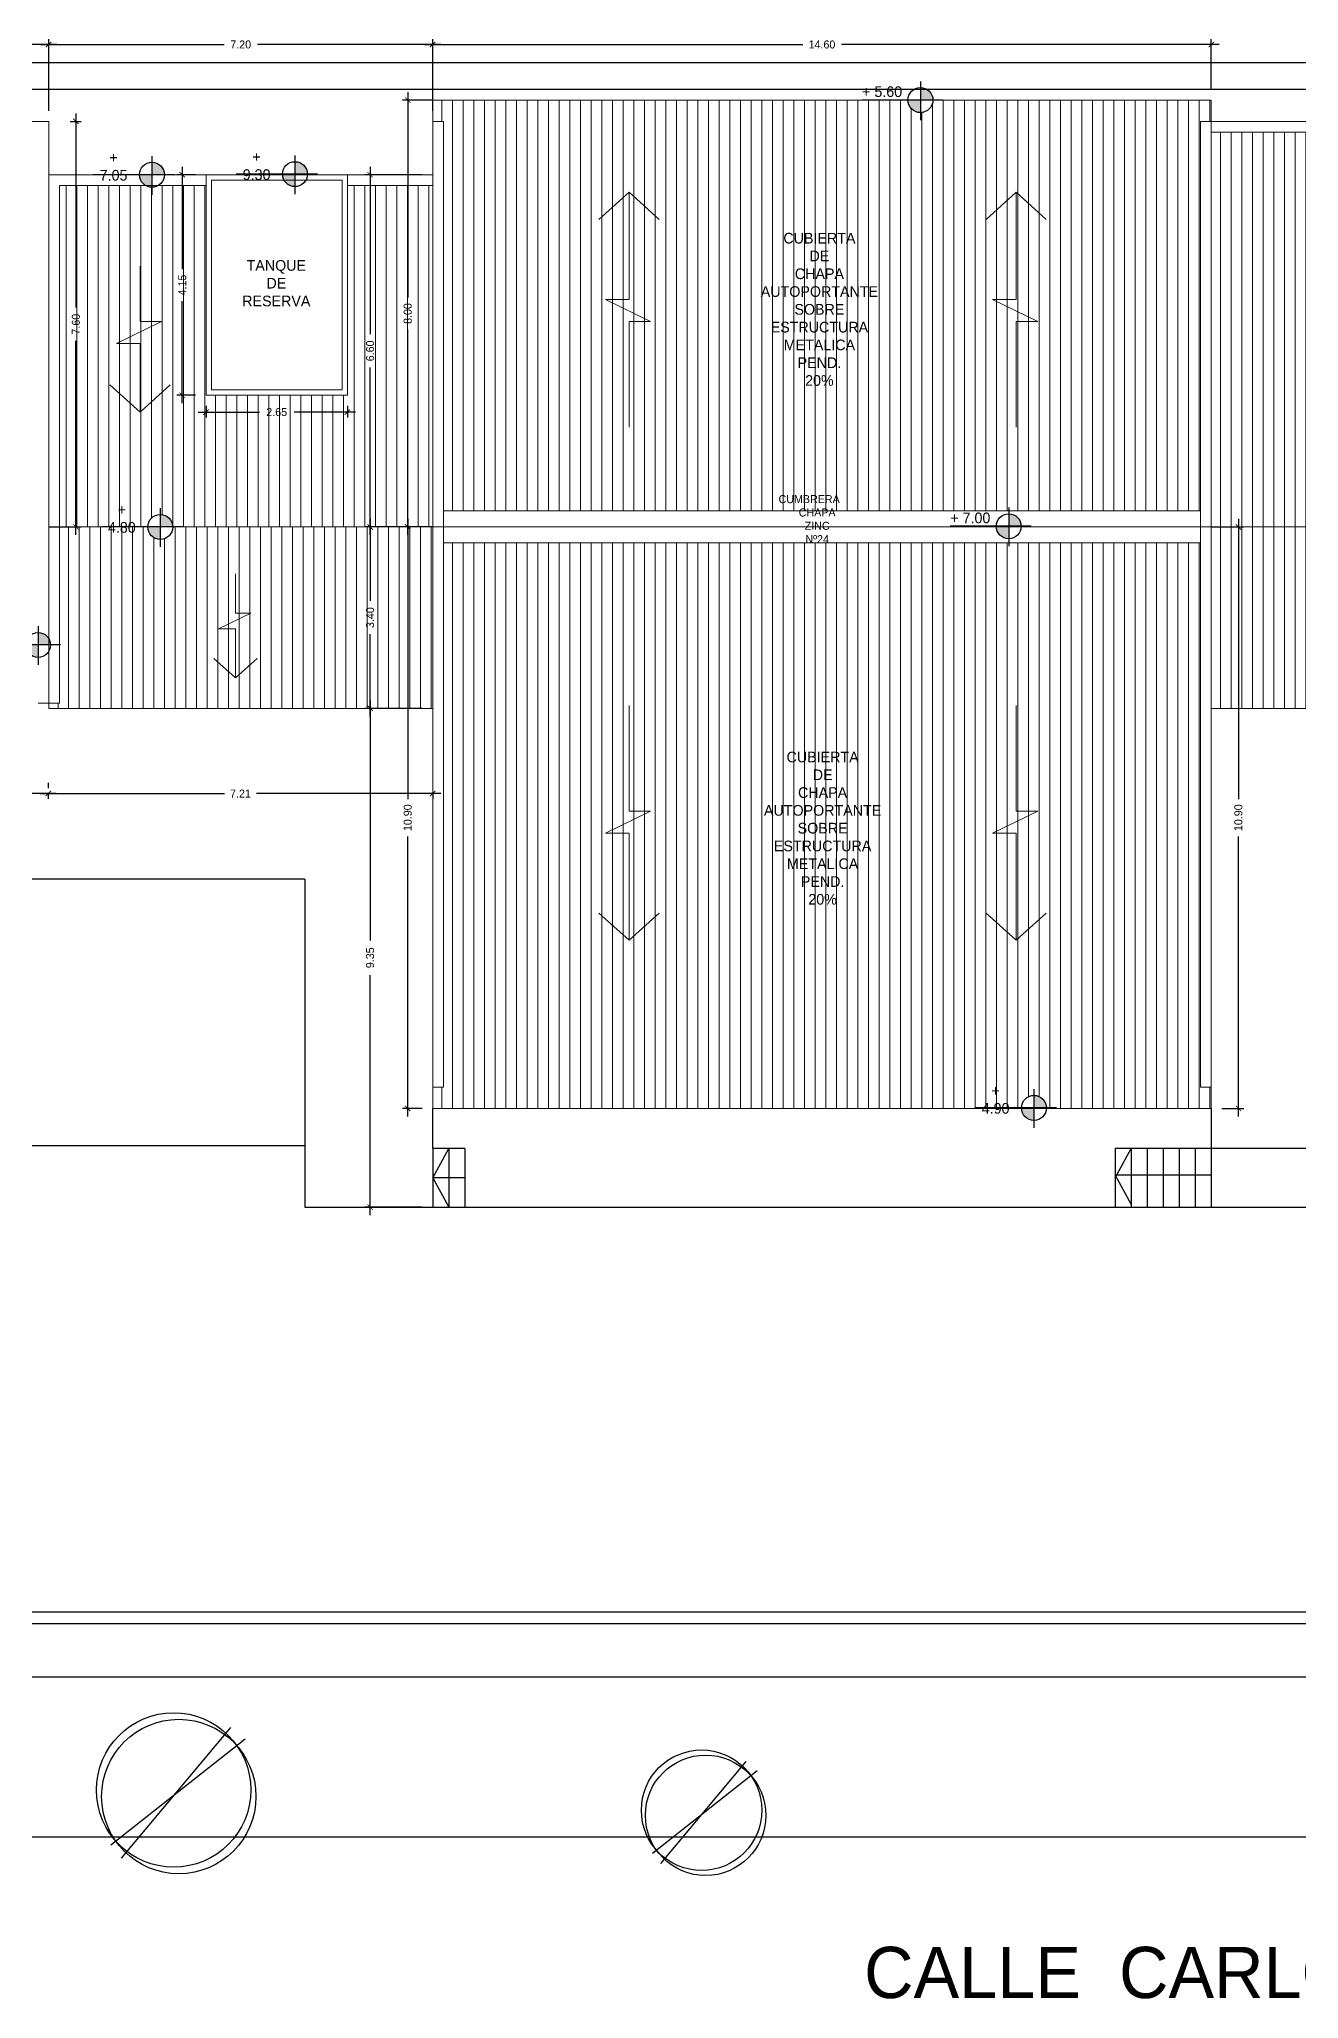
# Model space of a CAD drawing. Header units: millimetres. Extents: x 38 to 150, y 26 to 63.
# Drawn here: x 70.39 to 94.01, y 25.95 to 62.68 of the extents above; entities that cross this region are included whole.
import ezdxf

# ---------------------------------------------------------------- set-up
doc = ezdxf.new("R2010")
doc.units = ezdxf.units.MM
for name, color, linetype, lineweight in [('AUX_ROOF', 30, 'Continuous', 15), ('COTAS', 143, 'Continuous', 15), ('HATCH1', 251, 'Continuous', 15), ('ROOF', 1, 'Continuous', 15), ('textos', 3, 'Continuous', 13), ('TEXTS_BASE', 92, 'Continuous', 30)]:
    doc.layers.add(name, color=color, linetype=linetype, lineweight=lineweight)
doc.layers.add('LEVELS', color=6, linetype='Continuous')
doc.layers.add('SIMBOL_LEVELS', color=214, linetype='Continuous')
doc.dimstyles.new('NUEV A', dxfattribs={"dimtxt": 0.3, "dimasz": 0.1, "dimexe": 0.1, "dimexo": 0.2, "dimgap": 0.1, "dimtad": 1, "dimzin": 0, "dimdsep": 46, "dimtxsty": 'Standard', "dimblk": 'DOT', "dimcen": 0.15, "dimdle": 0.15, "dimclrd": 256, "dimclre": 256, "dimclrt": 256, "dimaunit": 1, "dimadec": 0, "dimazin": 0, "dimtfac": 1, "dimtmove": 1, "dimatfit": 3, "dimldrblk": 'DOT', "dimfxl": 1, "dimtolj": 1, "dimtzin": 0, "dimarcsym": 0})
pattern_1 = [(90, (23.94496, -70.2842), (-0.2, 0), [])]

# ---------------------------------------------------------------- blocks, each defined once
blk = doc.blocks.new('ARB-P')
for p, q in [((232.661, 92.973), (236.577, 96.061)), ((236.155, 96.4), (232.962, 92.591))]:
    blk.add_line(p, q)
for centre in [(234.496, 94.575), (234.646, 94.384)]:
    blk.add_circle(centre, 2.25)
blk = doc.blocks.new('_ArchTick')
at = {"color": 0, "linetype": 'ByBlock', "const_width": 0.15}
blk.add_lwpolyline([(-0.5, -0.5), (0.5, 0.5)], dxfattribs=at)
blk = doc.blocks.new('*D50')
at = {"layer": 'COTAS', "lineweight": -2, "transparency": 16777216}
for p, q in [((48.921, 62.582), (59.459, 62.582)), ((49.071, 61.341), (49.071, 62.682)), ((70.721, 62.582), (60.184, 62.582)), ((70.571, 61.341), (70.571, 62.682))]:
    blk.add_line(p, q, dxfattribs=at)
at = {"layer": 'Defpoints', "color": 0, "transparency": 16777216}
for p in [(70.571, 62.582), (49.071, 61.141), (70.571, 61.141)]:
    blk.add_point(p, dxfattribs=at)
at = {"layer": 'COTAS', "lineweight": -2, "transparency": 16777216, "xscale": 0.1, "yscale": 0.1, "zscale": 0.1, "rotation": 180}
blk.add_blockref('_ArchTick', (49.071, 62.582), dxfattribs=at)
at = {"layer": 'COTAS', "lineweight": -2, "transparency": 16777216, "xscale": 0.1, "yscale": 0.1, "zscale": 0.1}
blk.add_blockref('_ArchTick', (70.571, 62.582), dxfattribs=at)
at = {"layer": 'COTAS', "transparency": 16777216, "insert": (59.821, 62.582), "char_height": 0.15, "attachment_point": 5}
blk.add_mtext('\\A1;21.50', dxfattribs=at)
blk = doc.blocks.new('_DOT')
at = {"color": 0, "linetype": 'ByBlock'}
blk.add_line((-0.5, 0), (-1, 0), dxfattribs=at)
at = {"color": 0, "linetype": 'ByBlock', "const_width": 0.5}
blk.add_lwpolyline([(-0.25, 0, 1), (0.25, 0, 1)], format="xyb", close=True, dxfattribs=at)
blk = doc.blocks.new('*D51')
at = {"layer": 'COTAS', "lineweight": -2, "transparency": 16777216}
for p, q in [((77.621, 62.582), (84.709, 62.582)), ((77.771, 61.341), (77.771, 62.682)), ((92.521, 62.582), (85.434, 62.582)), ((92.371, 61.74), (92.371, 62.682))]:
    blk.add_line(p, q, dxfattribs=at)
at = {"layer": 'Defpoints', "color": 0, "transparency": 16777216}
for p in [(92.371, 62.582), (92.371, 61.54), (77.771, 61.141)]:
    blk.add_point(p, dxfattribs=at)
at = {"layer": 'COTAS', "lineweight": -2, "transparency": 16777216, "xscale": 0.1, "yscale": 0.1, "zscale": 0.1, "rotation": 180}
blk.add_blockref('_ArchTick', (77.771, 62.582), dxfattribs=at)
at = {"layer": 'COTAS', "lineweight": -2, "transparency": 16777216, "xscale": 0.1, "yscale": 0.1, "zscale": 0.1}
blk.add_blockref('_ArchTick', (92.371, 62.582), dxfattribs=at)
at = {"layer": 'COTAS', "transparency": 16777216, "insert": (85.071, 62.582), "char_height": 0.15, "attachment_point": 5}
blk.add_mtext('\\A1;14.60', dxfattribs=at)
blk = doc.blocks.new('*D63')
at = {"layer": 'COTAS', "lineweight": -2, "transparency": 16777216}
for p, q in [((92.88, 53.69), (92.88, 48.44)), ((92.371, 53.54), (92.98, 53.54)), ((92.88, 42.49), (92.88, 47.74)), ((92.571, 42.64), (92.98, 42.64))]:
    blk.add_line(p, q, dxfattribs=at)
at = {"layer": 'Defpoints', "color": 0, "transparency": 16777216}
for p in [(92.171, 53.54), (92.88, 53.54), (92.371, 42.64)]:
    blk.add_point(p, dxfattribs=at)
at = {"layer": 'COTAS', "lineweight": -2, "transparency": 16777216, "xscale": 0.1, "yscale": 0.1, "zscale": 0.1}
for p, rotation in [((92.88, 53.54), 90), ((92.88, 42.64), 270)]:
    blk.add_blockref('_ArchTick', p, dxfattribs=dict(at, rotation=rotation))
at = {"layer": 'COTAS', "transparency": 16777216, "insert": (92.88, 48.09), "char_height": 0.15, "attachment_point": 5, "rotation": 90}
blk.add_mtext('\\A1;10.90', dxfattribs=at)
blk = doc.blocks.new('*D43')
at = {"layer": 'COTAS', "lineweight": -2, "transparency": 16777216}
for p, q in [((70.971, 61.141), (71.18, 61.141)), ((71.08, 61.291), (71.08, 57.653)), ((71.08, 53.39), (71.08, 57.028)), ((70.571, 53.54), (71.18, 53.54))]:
    blk.add_line(p, q, dxfattribs=at)
at = {"layer": 'Defpoints', "color": 0, "transparency": 16777216}
for p in [(70.771, 61.141), (71.08, 61.141), (70.371, 53.54)]:
    blk.add_point(p, dxfattribs=at)
at = {"layer": 'COTAS', "lineweight": -2, "transparency": 16777216, "xscale": 0.1, "yscale": 0.1, "zscale": 0.1}
for p, rotation in [((71.08, 61.141), 90), ((71.08, 53.54), 270)]:
    blk.add_blockref('_ArchTick', p, dxfattribs=dict(at, rotation=rotation))
at = {"layer": 'COTAS', "transparency": 16777216, "insert": (71.08, 57.34), "char_height": 0.15, "attachment_point": 5, "rotation": 90}
blk.add_mtext('\\A1;7.60', dxfattribs=at)
blk = doc.blocks.new('*D64')
at = {"layer": 'COTAS', "lineweight": -2, "transparency": 16777216}
for p, q in [((77.771, 61.54), (77.203, 61.54)), ((77.303, 61.69), (77.303, 57.84)), ((77.303, 53.39), (77.303, 57.24)), ((77.771, 53.54), (77.203, 53.54))]:
    blk.add_line(p, q, dxfattribs=at)
at = {"layer": 'Defpoints', "color": 0, "transparency": 16777216}
for p in [(77.303, 61.54), (77.971, 61.54), (77.971, 53.54)]:
    blk.add_point(p, dxfattribs=at)
at = {"layer": 'COTAS', "lineweight": -2, "transparency": 16777216, "xscale": 0.1, "yscale": 0.1, "zscale": 0.1}
for p, rotation in [((77.303, 61.54), 90), ((77.303, 53.54), 270)]:
    blk.add_blockref('_ArchTick', p, dxfattribs=dict(at, rotation=rotation))
at = {"layer": 'COTAS', "transparency": 16777216, "insert": (77.303, 57.54), "char_height": 0.15, "attachment_point": 5, "rotation": 90}
blk.add_mtext('\\A1;8.00', dxfattribs=at)
blk = doc.blocks.new('nivel')
h = blk.add_hatch(color=256)
h.paths.add_polyline_path([(0, 0), (0.234, 0, 0.414214), (0, 0.234)])
h.paths.add_polyline_path([(-0.234, 0, 0.414214), (0, -0.234), (0, 0)])
for p, q in [((0.421, 0), (-1.1, 0)), ((0, 0.351), (0, -0.374))]:
    blk.add_line(p, q)
blk.add_circle((0, 0), 0.234)
blk = doc.blocks.new('*D45')
at = {"layer": 'COTAS', "lineweight": -2, "transparency": 16777216}
for p, q in [((67.928, 48.543), (68.995, 48.543)), ((70.713, 48.543), (69.645, 48.543)), ((70.563, 48.743), (70.563, 48.643)), ((68.078, 48.343), (68.078, 48.443))]:
    blk.add_line(p, q, dxfattribs=at)
at = {"layer": 'Defpoints', "color": 0, "transparency": 16777216}
for p in [(68.078, 48.543), (70.563, 48.543), (70.563, 48.543)]:
    blk.add_point(p, dxfattribs=at)
at = {"layer": 'COTAS', "lineweight": -2, "transparency": 16777216, "xscale": 0.1, "yscale": 0.1, "zscale": 0.1, "rotation": 180}
blk.add_blockref('_ArchTick', (68.078, 48.543), dxfattribs=at)
at = {"layer": 'COTAS', "lineweight": -2, "transparency": 16777216, "xscale": 0.1, "yscale": 0.1, "zscale": 0.1}
blk.add_blockref('_ArchTick', (70.563, 48.543), dxfattribs=at)
at = {"layer": 'COTAS', "transparency": 16777216, "insert": (69.32, 48.543), "char_height": 0.15, "attachment_point": 5}
blk.add_mtext('\\A1;2.49', dxfattribs=at)
blk = doc.blocks.new('*D71')
at = {"layer": 'COTAS', "lineweight": -2, "transparency": 16777216}
for p, q in [((70.413, 48.543), (73.867, 48.543)), ((70.563, 48.543), (70.563, 48.443)), ((77.921, 48.543), (74.467, 48.543)), ((77.771, 48.543), (77.771, 48.443))]:
    blk.add_line(p, q, dxfattribs=at)
at = {"layer": 'Defpoints', "color": 0, "transparency": 16777216}
for p in [(70.563, 48.743), (77.771, 48.743), (77.771, 48.543)]:
    blk.add_point(p, dxfattribs=at)
at = {"layer": 'COTAS', "lineweight": -2, "transparency": 16777216, "xscale": 0.1, "yscale": 0.1, "zscale": 0.1, "rotation": 180}
blk.add_blockref('_ArchTick', (70.563, 48.543), dxfattribs=at)
at = {"layer": 'COTAS', "lineweight": -2, "transparency": 16777216, "xscale": 0.1, "yscale": 0.1, "zscale": 0.1}
blk.add_blockref('_ArchTick', (77.771, 48.543), dxfattribs=at)
at = {"layer": 'COTAS', "transparency": 16777216, "insert": (74.167, 48.543), "char_height": 0.15, "attachment_point": 5}
blk.add_mtext('\\A1;7.21', dxfattribs=at)
blk = doc.blocks.new('*D48')
at = {"layer": 'COTAS', "lineweight": -2, "transparency": 16777216}
for p, q in [((76.598, 60.291), (76.598, 57.153)), ((77.575, 60.141), (76.498, 60.141)), ((76.598, 53.39), (76.598, 56.528)), ((77.571, 53.54), (76.498, 53.54))]:
    blk.add_line(p, q, dxfattribs=at)
at = {"layer": 'Defpoints', "color": 0, "transparency": 16777216}
for p in [(77.775, 60.141), (76.598, 53.54), (77.771, 53.54)]:
    blk.add_point(p, dxfattribs=at)
at = {"layer": 'COTAS', "lineweight": -2, "transparency": 16777216, "xscale": 0.1, "yscale": 0.1, "zscale": 0.1}
for p, rotation in [((76.598, 60.141), 90), ((76.598, 53.54), 270)]:
    blk.add_blockref('_ArchTick', p, dxfattribs=dict(at, rotation=rotation))
at = {"layer": 'COTAS', "transparency": 16777216, "insert": (76.598, 56.84), "char_height": 0.15, "attachment_point": 5, "rotation": 90}
blk.add_mtext('\\A1;6.60', dxfattribs=at)
blk = doc.blocks.new('*D72')
at = {"layer": 'COTAS', "lineweight": -2, "transparency": 16777216}
for p, q in [((76.598, 53.69), (76.598, 52.153)), ((77.571, 53.54), (76.498, 53.54)), ((76.598, 49.99), (76.598, 51.528)), ((77.571, 50.14), (76.498, 50.14))]:
    blk.add_line(p, q, dxfattribs=at)
at = {"layer": 'Defpoints', "color": 0, "transparency": 16777216}
for p in [(77.771, 53.54), (76.598, 50.14), (77.771, 50.14)]:
    blk.add_point(p, dxfattribs=at)
at = {"layer": 'COTAS', "lineweight": -2, "transparency": 16777216, "xscale": 0.1, "yscale": 0.1, "zscale": 0.1}
for p, rotation in [((76.598, 53.54), 90), ((76.598, 50.14), 270)]:
    blk.add_blockref('_ArchTick', p, dxfattribs=dict(at, rotation=rotation))
at = {"layer": 'COTAS', "transparency": 16777216, "insert": (76.598, 51.84), "char_height": 0.15, "attachment_point": 5, "rotation": 90}
blk.add_mtext('\\A1;3.40', dxfattribs=at)
blk = doc.blocks.new('*D73')
at = {"layer": 'COTAS', "lineweight": -2, "transparency": 16777216}
for p, q in [((77.571, 50.14), (76.498, 50.14)), ((76.598, 50.29), (76.598, 45.79)), ((76.598, 40.64), (76.598, 45.14)), ((77.571, 40.79), (76.498, 40.79))]:
    blk.add_line(p, q, dxfattribs=at)
at = {"layer": 'Defpoints', "color": 0, "transparency": 16777216}
for p in [(77.771, 50.14), (76.598, 40.79), (77.771, 40.79)]:
    blk.add_point(p, dxfattribs=at)
at = {"layer": 'COTAS', "lineweight": -2, "transparency": 16777216, "xscale": 0.1, "yscale": 0.1, "zscale": 0.1}
for p, rotation in [((76.598, 50.14), 90), ((76.598, 40.79), 270)]:
    blk.add_blockref('_ArchTick', p, dxfattribs=dict(at, rotation=rotation))
at = {"layer": 'COTAS', "transparency": 16777216, "insert": (76.598, 45.465), "char_height": 0.15, "attachment_point": 5, "rotation": 90}
blk.add_mtext('\\A1;9.35', dxfattribs=at)
blk = doc.blocks.new('*D74')
at = {"layer": 'COTAS', "lineweight": -2, "transparency": 16777216}
for p, q in [((77.303, 53.69), (77.303, 48.44)), ((77.571, 53.54), (77.203, 53.54)), ((77.303, 42.49), (77.303, 47.74)), ((77.571, 42.64), (77.203, 42.64))]:
    blk.add_line(p, q, dxfattribs=at)
at = {"layer": 'Defpoints', "color": 0, "transparency": 16777216}
for p in [(77.771, 53.54), (77.303, 42.64), (77.771, 42.64)]:
    blk.add_point(p, dxfattribs=at)
at = {"layer": 'COTAS', "lineweight": -2, "transparency": 16777216, "xscale": 0.1, "yscale": 0.1, "zscale": 0.1}
for p, rotation in [((77.303, 53.54), 90), ((77.303, 42.64), 270)]:
    blk.add_blockref('_ArchTick', p, dxfattribs=dict(at, rotation=rotation))
at = {"layer": 'COTAS', "transparency": 16777216, "insert": (77.303, 48.09), "char_height": 0.15, "attachment_point": 5, "rotation": 90}
blk.add_mtext('\\A1;10.90', dxfattribs=at)
blk = doc.blocks.new('*D49')
at = {"layer": 'COTAS', "lineweight": -2, "transparency": 16777216}
for p, q in [((70.421, 62.582), (73.859, 62.582)), ((70.571, 62.471), (70.571, 62.482)), ((77.921, 62.582), (74.484, 62.582)), ((77.771, 62.471), (77.771, 62.482))]:
    blk.add_line(p, q, dxfattribs=at)
at = {"layer": 'Defpoints', "color": 0, "transparency": 16777216}
for p in [(70.571, 62.671), (77.771, 62.671), (77.771, 62.582)]:
    blk.add_point(p, dxfattribs=at)
at = {"layer": 'COTAS', "lineweight": -2, "transparency": 16777216, "xscale": 0.1, "yscale": 0.1, "zscale": 0.1, "rotation": 180}
blk.add_blockref('_ArchTick', (70.571, 62.582), dxfattribs=at)
at = {"layer": 'COTAS', "lineweight": -2, "transparency": 16777216, "xscale": 0.1, "yscale": 0.1, "zscale": 0.1}
blk.add_blockref('_ArchTick', (77.771, 62.582), dxfattribs=at)
at = {"layer": 'COTAS', "transparency": 16777216, "insert": (74.171, 62.582), "char_height": 0.15, "attachment_point": 5}
blk.add_mtext('\\A1;7.20', dxfattribs=at)
blk = doc.blocks.new('*D75')
at = {"layer": 'COTAS', "lineweight": -2, "transparency": 16777216}
for p, q in [((73.075, 60.291), (73.075, 58.374)), ((73.321, 60.141), (72.975, 60.141)), ((73.075, 55.858), (73.075, 57.774)), ((73.321, 56.008), (72.975, 56.008))]:
    blk.add_line(p, q, dxfattribs=at)
at = {"layer": 'Defpoints', "color": 0, "transparency": 16777216}
for p in [(73.521, 60.141), (73.075, 56.008), (73.521, 56.008)]:
    blk.add_point(p, dxfattribs=at)
at = {"layer": 'COTAS', "lineweight": -2, "transparency": 16777216, "xscale": 0.1, "yscale": 0.1, "zscale": 0.1}
for p, rotation in [((73.075, 60.141), 90), ((73.075, 56.008), 270)]:
    blk.add_blockref('_ArchTick', p, dxfattribs=dict(at, rotation=rotation))
at = {"layer": 'COTAS', "transparency": 16777216, "insert": (73.075, 58.074), "char_height": 0.15, "attachment_point": 5, "rotation": 90}
blk.add_mtext('\\A1;4.15', dxfattribs=at)
blk = doc.blocks.new('*D76')
at = {"layer": 'COTAS', "lineweight": -2, "transparency": 16777216}
for p, q in [((73.371, 55.692), (74.521, 55.692)), ((73.521, 55.808), (73.521, 55.592)), ((76.321, 55.692), (75.171, 55.692)), ((76.171, 55.808), (76.171, 55.592))]:
    blk.add_line(p, q, dxfattribs=at)
at = {"layer": 'Defpoints', "color": 0, "transparency": 16777216}
for p in [(73.521, 56.008), (76.171, 56.008), (76.171, 55.692)]:
    blk.add_point(p, dxfattribs=at)
at = {"layer": 'COTAS', "lineweight": -2, "transparency": 16777216, "xscale": 0.1, "yscale": 0.1, "zscale": 0.1, "rotation": 180}
blk.add_blockref('_ArchTick', (73.521, 55.692), dxfattribs=at)
at = {"layer": 'COTAS', "lineweight": -2, "transparency": 16777216, "xscale": 0.1, "yscale": 0.1, "zscale": 0.1}
blk.add_blockref('_ArchTick', (76.171, 55.692), dxfattribs=at)
at = {"layer": 'COTAS', "transparency": 16777216, "insert": (74.846, 55.692), "char_height": 0.15, "attachment_point": 5}
blk.add_mtext('\\A1;2.65', dxfattribs=at)

msp = doc.modelspace()

# ---------------------------------------------------------------- hatches: boundary and pattern name
at = {"layer": 'HATCH1'}
h = msp.add_hatch(dxfattribs=at)
h.set_pattern_fill('_USER,_O', color=256, scale=0.2, angle=90, pattern_type=0)
h.set_pattern_definition(pattern_1)
h.paths.add_polyline_path([(99.371, 60.94), (96.8, 60.94, -0.223916), (96.601, 60.94), (92.371, 60.94), (92.371, 53.54), (95.981, 53.54, -1), (96.449, 53.54), (96.636, 53.54), (99.671, 53.54), (99.671, 53.74), (99.571, 53.74), (99.371, 53.74)])
h.paths.add_polyline_path([(99.671, 53.54), (96.449, 53.54, -1), (95.981, 53.54), (95.115, 53.54), (92.371, 53.54), (92.371, 50.24), (92.371, 50.14), (96.053, 50.14, -1), (96.521, 50.14), (96.709, 50.14), (99.671, 50.14)])
h.paths.add_polyline_path([(77.971, 53.24), (77.971, 43.04), (77.771, 43.04), (77.771, 42.64), (88.813, 42.64, -1.025311), (89.28, 42.652), (89.468, 42.652), (92.371, 42.64), (92.371, 43.04), (92.171, 43.04), (92.171, 43.04), (92.171, 50.14), (92.171, 53.24)])
h.paths.add_polyline_path([(92.171, 61.14), (92.371, 61.14), (92.371, 61.141), (92.371, 61.54), (87.152, 61.54, -1), (86.684, 61.54), (85.818, 61.54), (77.771, 61.54), (77.771, 61.14), (77.971, 61.14), (77.971, 53.84), (92.171, 53.84)])
h.paths.add_polyline_path([(93.578, 58.126), (99.204, 58.126), (99.204, 59.211), (93.578, 59.211)], flags=24)
h.paths.add_polyline_path([(95.052, 53.489), (95.936, 53.489), (95.936, 53.901), (95.052, 53.901)], flags=9)
h.paths.add_polyline_path([(93.332, 51.6), (98.959, 51.6), (98.959, 52.686), (93.332, 52.686)], flags=24)
h.paths.add_polyline_path([(95.123, 50.089), (96.008, 50.089), (96.008, 50.501), (95.123, 50.501)], flags=9)
h.paths.add_polyline_path([(87.883, 42.601), (88.768, 42.601), (88.768, 43.013), (87.883, 43.013)], flags=9)
h.paths.add_polyline_path([(82.27, 47.349), (87.897, 47.349), (87.897, 48.434), (82.27, 48.434)], flags=24)
h.paths.add_polyline_path([(82.21, 57.073), (87.836, 57.073), (87.836, 58.158), (82.21, 58.158)], flags=24)
h = msp.add_hatch(dxfattribs=at)
h.set_pattern_fill('_USER,_O', color=256, scale=0.2, angle=90, pattern_type=0)
h.set_pattern_definition([(90, (1898.29827, 1069.81544), (-0.2, 0), [])])
h.paths.add_polyline_path([(77.771, 59.94), (76.171, 59.94), (76.171, 56.008), (73.521, 56.008), (73.521, 59.94), (72.628, 59.94, -0.279204), (72.385, 59.94), (70.775, 59.94), (70.772, 53.54), (72.428, 53.54, -1), (72.896, 53.54), (77.771, 53.54)])
h.paths.add_polyline_path([(71.499, 53.489), (72.384, 53.489), (72.384, 53.901), (71.499, 53.901)], flags=9)
h = msp.add_hatch(dxfattribs=at)
h.set_pattern_fill('_USER,_O', color=256, scale=0.2, angle=90, pattern_type=0)
h.set_pattern_definition(pattern_1)
h.paths.add_polyline_path([(77.771, 53.54), (72.896, 53.54, -1), (72.428, 53.54), (71.562, 53.54), (70.772, 53.54), (70.771, 50.24), (70.571, 50.24), (70.571, 50.14), (77.771, 50.14), (77.771, 50.24)])
h.paths.add_polyline_path([(76.754, 51.599), (76.754, 52.082), (76.445, 52.082), (76.445, 51.599)], flags=24)

# ---------------------------------------------------------------- linework, layer by layer
at = {"ltscale": 0.2}
for p, q in [((148.876, 62.24), (39.669, 62.24)), ((132.171, 61.74), (49.071, 61.74)), ((75.371, 46.94), (48.471, 46.94)), ((75.371, 46.94), (75.371, 40.79)), ((77.771, 41.89), (77.771, 42.64)), ((92.371, 42.64), (92.371, 40.79)), ((75.371, 41.94), (62.941, 41.94)), ((78.371, 41.89), (77.771, 41.89)), ((77.771, 41.89), (77.771, 40.79)), ((77.771, 41.34), (78.071, 41.89)), ((78.071, 41.89), (78.071, 40.79)), ((78.371, 41.89), (78.371, 40.79)), ((121.421, 41.89), (90.571, 41.89)), ((90.571, 41.89), (90.571, 40.79)), ((90.571, 41.34), (90.871, 41.89)), ((90.871, 41.89), (90.871, 40.79)), ((91.171, 41.89), (91.171, 40.79)), ((91.471, 41.89), (91.471, 40.79)), ((91.771, 41.89), (91.771, 40.79)), ((92.071, 41.89), (92.071, 40.79)), ((78.371, 41.34), (77.771, 41.34)), ((77.771, 41.34), (78.071, 40.79)), ((92.371, 41.39), (90.571, 41.39)), ((90.571, 41.39), (90.871, 40.84)), ((143.051, 33.202), (43.589, 33.202)), ((143.051, 32.982), (43.589, 32.982)), ((140.689, 31.982), (40.589, 31.982)), ((144.251, 28.982), (43.589, 28.982))]:
    msp.add_line(p, q, dxfattribs=at)
msp.add_lwpolyline([(75.371, 40.79), (121.521, 40.79)], dxfattribs=at)
at = {"layer": 'AUX_ROOF'}
for p, q in [((81.453, 59.813), (80.888, 59.3)), ((81.453, 59.813), (82.018, 59.3)), ((81.453, 59.813), (82.018, 59.3)), ((81.453, 57.801), (81.453, 59.813)), ((88.713, 59.813), (88.148, 59.3)), ((88.713, 59.813), (89.278, 59.3)), ((88.713, 59.813), (89.278, 59.3)), ((88.713, 57.801), (88.713, 59.813)), ((72.284, 58.426), (72.284, 57.389)), ((81.857, 57.391), (81.009, 57.801)), ((81.009, 57.801), (81.453, 57.801)), ((89.117, 57.391), (88.269, 57.801)), ((88.269, 57.801), (88.713, 57.801)), ((72.688, 57.389), (71.84, 56.979)), ((72.284, 57.389), (72.688, 57.389)), ((81.453, 55.413), (81.453, 57.391)), ((81.453, 57.391), (81.857, 57.391)), ((88.713, 55.413), (88.713, 57.391)), ((88.713, 57.391), (89.117, 57.391)), ((71.84, 56.979), (72.284, 56.979)), ((72.284, 56.979), (72.284, 55.692)), ((72.284, 55.692), (71.719, 56.204)), ((72.284, 55.692), (72.849, 56.204)), ((72.284, 55.692), (72.849, 56.204)), ((74.074, 52.662), (74.074, 51.922)), ((74.362, 51.922), (73.757, 51.629)), ((74.074, 51.922), (74.362, 51.922)), ((73.757, 51.629), (74.074, 51.629)), ((74.074, 51.629), (74.074, 50.71)), ((74.074, 50.71), (73.67, 51.076)), ((74.074, 50.71), (74.477, 51.076)), ((74.074, 50.71), (74.477, 51.076)), ((81.453, 50.191), (81.453, 48.213)), ((88.713, 50.191), (88.713, 48.213)), ((81.857, 48.213), (81.009, 47.803)), ((81.453, 48.213), (81.857, 48.213)), ((89.117, 48.213), (88.269, 47.803)), ((88.713, 48.213), (89.117, 48.213)), ((81.009, 47.803), (81.453, 47.803)), ((81.453, 47.803), (81.453, 45.792)), ((88.269, 47.803), (88.713, 47.803)), ((88.713, 47.803), (88.713, 45.792)), ((81.453, 45.792), (80.888, 46.304)), ((81.453, 45.792), (82.018, 46.304)), ((81.453, 45.792), (82.018, 46.304)), ((88.713, 45.792), (88.148, 46.304)), ((88.713, 45.792), (89.278, 46.304)), ((88.713, 45.792), (89.278, 46.304))]:
    msp.add_line(p, q, dxfattribs=at)
at = {"layer": 'ROOF'}
for p, q in [((92.371, 61.54), (77.771, 61.54)), ((77.771, 61.54), (77.771, 61.141)), ((92.371, 61.54), (92.371, 61.141)), ((49.071, 61.141), (70.571, 61.141)), ((70.571, 53.54), (70.571, 61.14)), ((77.771, 61.141), (77.771, 50.24)), ((77.971, 61.14), (77.771, 61.14)), ((77.971, 61.14), (77.971, 43.04)), ((92.171, 61.14), (92.371, 61.14)), ((92.171, 61.14), (92.171, 43.04)), ((92.371, 61.141), (92.371, 50.24)), ((99.571, 61.14), (92.371, 61.14)), ((99.371, 60.94), (92.371, 60.94)), ((77.775, 60.141), (70.571, 60.141)), ((70.771, 50.24), (70.775, 59.94)), ((73.521, 59.94), (70.775, 59.94)), ((73.521, 56.008), (73.521, 60.141)), ((73.521, 60.141), (76.171, 60.141)), ((73.621, 56.108), (73.621, 60.041)), ((76.071, 60.041), (73.621, 60.041)), ((76.071, 60.041), (76.071, 56.108)), ((76.171, 56.008), (76.171, 60.141)), ((77.775, 59.94), (76.171, 59.94)), ((73.521, 56.008), (76.171, 56.008)), ((76.071, 56.108), (73.621, 56.108)), ((76.171, 56.008), (74.973, 56.008)), ((92.171, 53.84), (77.971, 53.84)), ((85.071, 53.54), (70.571, 53.54)), ((70.571, 50.24), (70.571, 53.54)), ((92.171, 53.54), (77.971, 53.54)), ((99.671, 53.54), (85.171, 53.54)), ((77.971, 53.24), (92.171, 53.24)), ((70.371, 50.24), (70.571, 50.24)), ((70.571, 50.24), (70.771, 50.24)), ((70.571, 50.24), (70.571, 50.14)), ((70.571, 50.14), (77.771, 50.14)), ((77.771, 50.24), (77.771, 43.04)), ((92.171, 43.04), (92.171, 50.14)), ((92.371, 50.24), (92.371, 43.04)), ((92.371, 43.04), (92.371, 50.14)), ((92.371, 50.14), (99.671, 50.14)), ((77.771, 43.04), (77.971, 43.04)), ((77.771, 43.04), (77.771, 42.64)), ((92.171, 43.04), (92.371, 43.04)), ((92.371, 43.04), (92.171, 43.04)), ((92.371, 42.64), (92.371, 43.04)), ((77.771, 42.64), (92.371, 42.64))]:
    msp.add_line(p, q, dxfattribs=at)

# ---------------------------------------------------------------- block references
for p, xscale, yscale, zscale in [((-77.931, -30.97), 0.6432718997341454, 0.6432718997341454, 0.6432718997341454), ((-34.855, -17.969), 0.5017919943477409, 0.5017919943477409, 0.5017919943477409)]:
    msp.add_blockref('ARB-P', p, dxfattribs=dict(xscale=xscale, yscale=yscale, zscale=zscale))
at = {"layer": 'SIMBOL_LEVELS'}
for p in [(86.918, 61.54), (72.506, 60.14), (75.188, 60.152), (72.662, 53.54), (88.573, 53.552), (70.371, 51.329), (89.046, 42.652)]:
    msp.add_blockref('nivel', p, dxfattribs=at)

# ---------------------------------------------------------------- texts
at = {"layer": 'LEVELS', "char_height": 0.2, "attachment_point": 5}
for s, insert in [('+ 5.60', (86.199, 61.697)), ('+ 7.00', (87.853, 53.708))]:
    msp.add_mtext(s, dxfattribs=dict(at, insert=insert))
at = {"layer": 'LEVELS', "char_height": 0.2, "width": 0.01, "attachment_point": 5}
for s, insert in [('+ 7.05', (71.787, 60.297)), ('+ 9.30', (74.469, 60.309)), ('+ 4.80', (71.942, 53.697)), ('+ 4.90', (88.327, 42.808))]:
    msp.add_mtext(s, dxfattribs=dict(at, insert=insert))
at = {"layer": 'textos', "width": 0.01, "attachment_point": 5}
for s, insert, char_height in [('CUBIERTA  DE  CHAPA  AUTOPORTANTE\\PSOBRE  ESTRUCTURA  METALICA\\PPEND. 20%', (85.023, 57.617), 0.2), ('TANQUE DE\\PRESERVA ', (74.839, 58.107), 0.2), ('\\pi-0.3,l0.45,t0.45;CUMBRERA CHAPA ZINC Nº24', (84.756, 53.686), 0.15), ('CUBIERTA  DE  CHAPA  AUTOPORTANTE\\PSOBRE  ESTRUCTURA  METALICA\\PPEND. 20%', (85.083, 47.893), 0.2)]:
    msp.add_mtext(s, dxfattribs=dict(at, insert=insert, char_height=char_height))
at = {"layer": 'TEXTS_BASE'}
msp.add_text('CALLE  CARLOS UNDIANO', height=0.96, dxfattribs=at).set_placement((85.861, 25.967))

# ---------------------------------------------------------------- dimensions: what is measured, and where the dimension line sits
at = {"layer": 'COTAS'}
for base, p1, p2, picture, middle in [((70.571, 62.582), (49.071, 61.141), (70.571, 61.141), '*D50', (59.821, 62.582)), ((77.771, 62.582), (70.571, 62.671), (77.771, 62.671), '*D49', (74.171, 62.582)), ((92.371, 62.582), (77.771, 61.141), (92.371, 61.54), '*D51', (85.071, 62.582)), ((76.171, 55.692), (73.521, 56.008), (76.171, 56.008), '*D76', (74.846, 55.692)), ((70.5631, 48.5434), (68.0776, 48.5434), (70.5631, 48.5434), '*D45', (69.3203, 48.5434)), ((77.771, 48.543), (70.563, 48.743), (77.771, 48.743), '*D71', (74.167, 48.543))]:
    dim = msp.add_linear_dim(base=base, p1=p1, p2=p2, dimstyle='NUEV A', override={"dimtxt": 0.15, "dimtad": 0, "dimblk1": 'ArchTick', "dimblk2": 'ArchTick', "dimsah": 1}, dxfattribs=at)
    dim.commit()
    dim.dimension.update_dxf_attribs({"geometry": picture, "text_midpoint": middle})
for base, p1, p2, picture, middle in [((77.303, 61.54), (77.971, 53.54), (77.971, 61.54), '*D64', (77.303, 57.54)), ((71.08, 61.141), (70.371, 53.54), (70.771, 61.141), '*D43', (71.08, 57.34)), ((76.598, 53.54), (77.775, 60.141), (77.771, 53.54), '*D48', (76.598, 56.84)), ((76.598, 50.14), (77.771, 53.54), (77.771, 50.14), '*D72', (76.598, 51.84)), ((77.303, 42.64), (77.771, 53.54), (77.771, 42.64), '*D74', (77.303, 48.09)), ((92.88, 53.54), (92.371, 42.64), (92.171, 53.54), '*D63', (92.88, 48.09)), ((76.598, 40.79), (77.771, 50.14), (77.771, 40.79), '*D73', (76.598, 45.465))]:
    dim = msp.add_linear_dim(base=base, p1=p1, p2=p2, angle=90, dimstyle='NUEV A', override={"dimtxt": 0.15, "dimtad": 0, "dimblk1": 'ArchTick', "dimblk2": 'ArchTick', "dimsah": 1}, dxfattribs=at)
    dim.commit()
    dim.dimension.update_dxf_attribs({"geometry": picture, "text_midpoint": middle})
dim = msp.add_linear_dim(base=(73.075, 56.008), p1=(73.521, 60.141), p2=(73.521, 56.008), angle=90, text='4.15', dimstyle='NUEV A', override={"dimtxt": 0.15, "dimtad": 0, "dimblk1": 'ArchTick', "dimblk2": 'ArchTick', "dimsah": 1}, dxfattribs=at)
dim.commit()
dim.dimension.update_dxf_attribs({"geometry": '*D75', "text_midpoint": (73.075, 58.074)})

doc.saveas('drawing.dxf')
